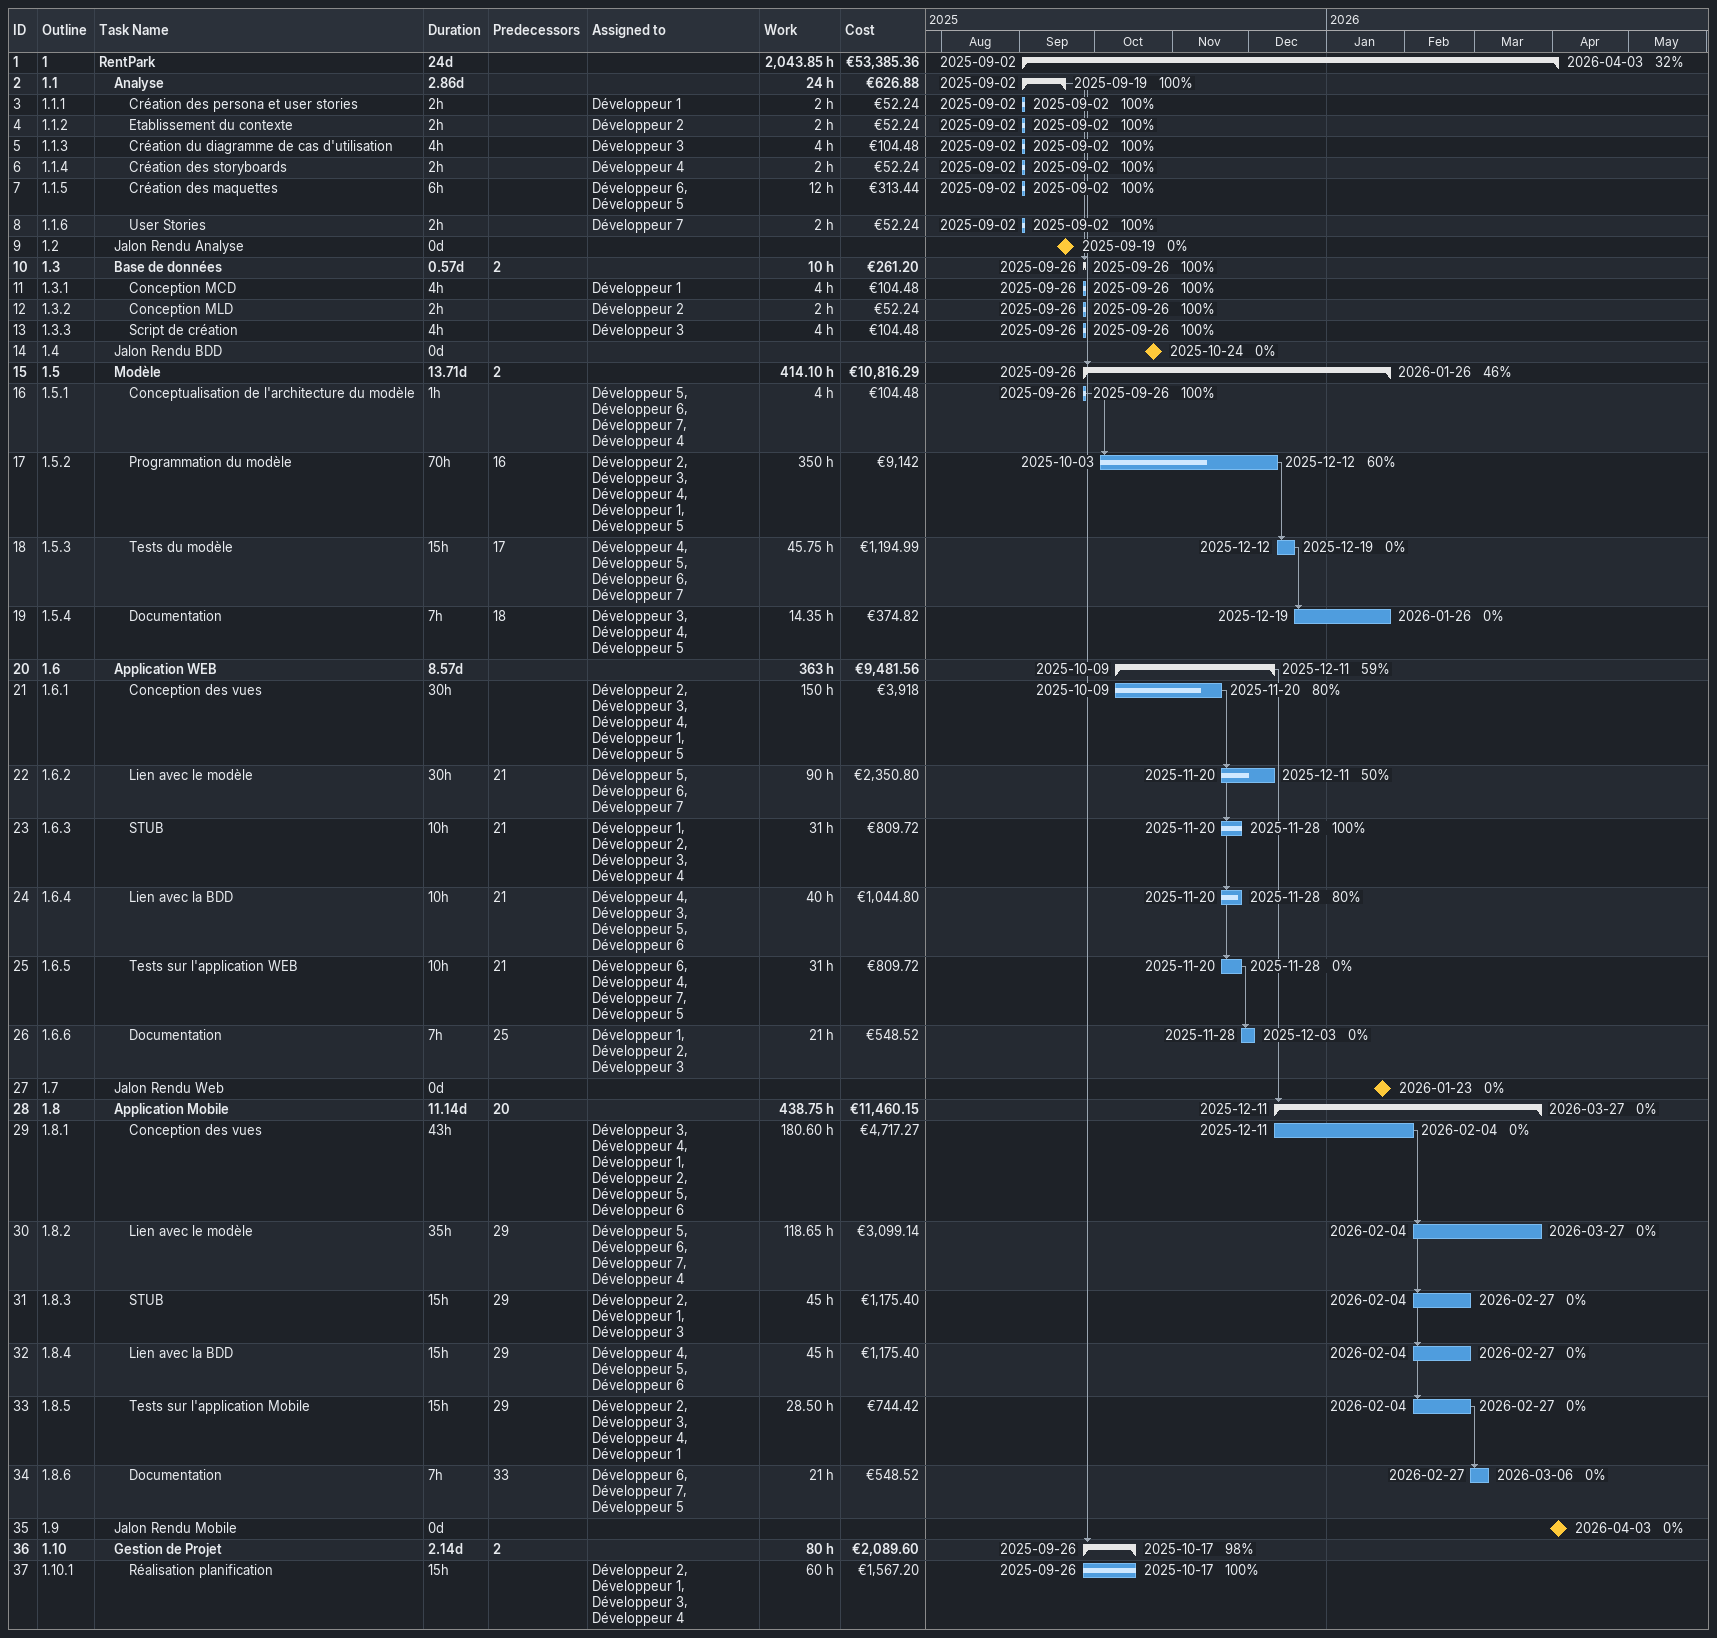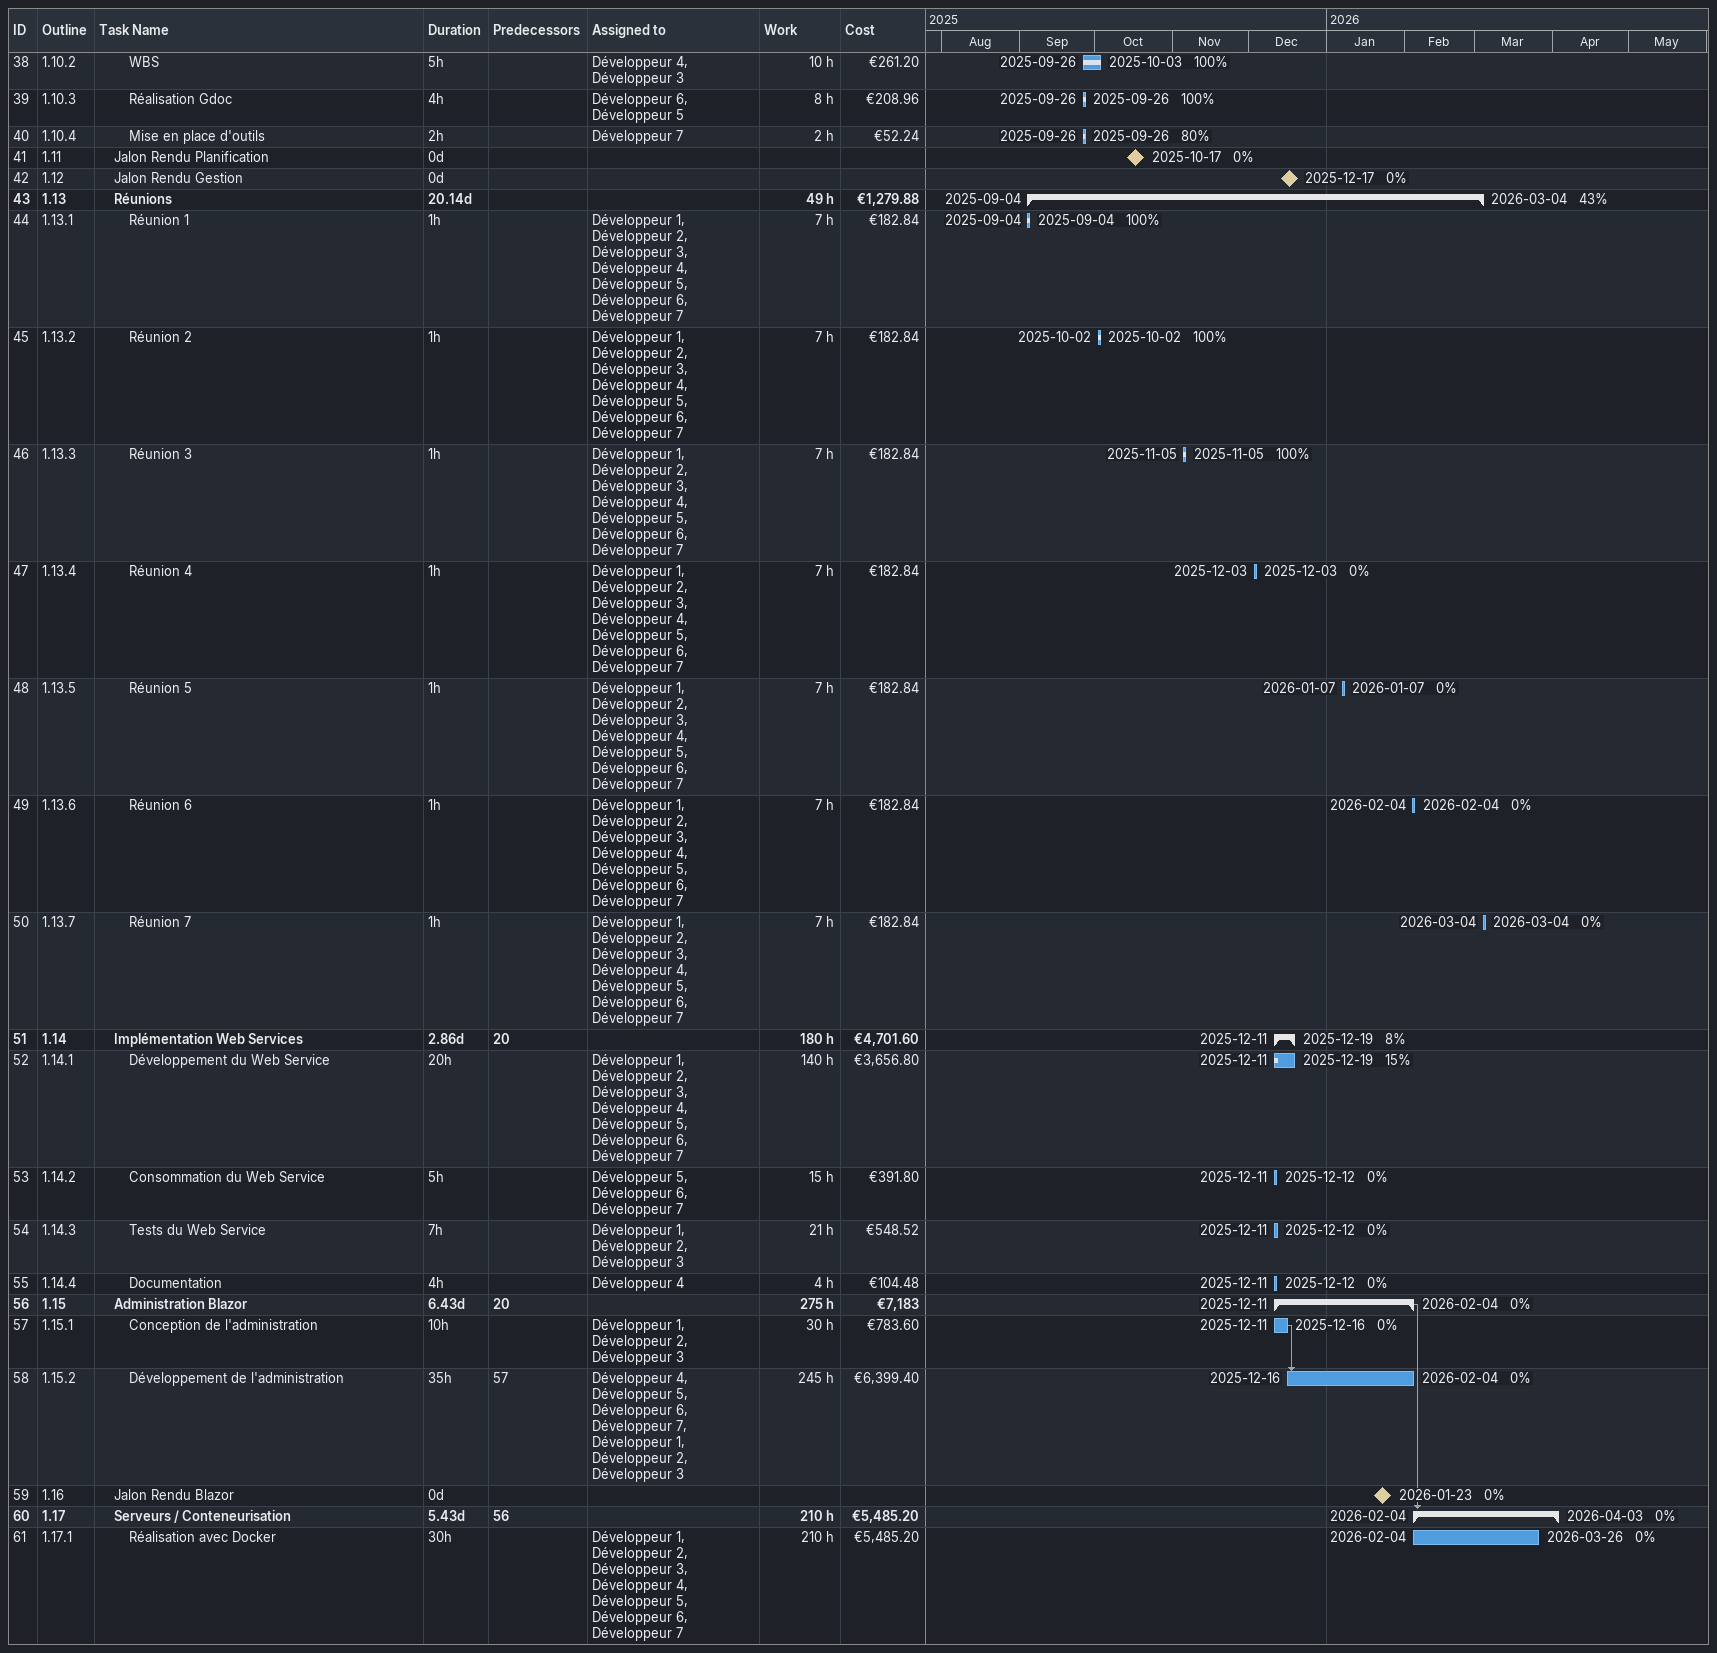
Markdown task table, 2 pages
| ID | WBS | Task | Duration | Start | Finish | Predecessors | Resources | % complete | Work (h) | Cost (€) |
|---|---|---|---|---|---|---|---|---|---|---|
| 1 | 1 | **RentPark** | 24d | 2025-09-02 | 2026-04-03 |  |  | 32 | 2043.85 | 53385.36 |
| 2 | 1.1 | **Analyse** | 2.86d | 2025-09-02 | 2025-09-19 |  |  | 100 | 24 | 626.88 |
| 3 | 1.1.1 | Création des persona et user stories | 2h | 2025-09-02 | 2025-09-02 |  | Développeur 1 | 100 | 2 | 52.24 |
| 4 | 1.1.2 | Etablissement du contexte | 2h | 2025-09-02 | 2025-09-02 |  | Développeur 2 | 100 | 2 | 52.24 |
| 5 | 1.1.3 | Création du diagramme de cas d'utilisation | 4h | 2025-09-02 | 2025-09-02 |  | Développeur 3 | 100 | 4 | 104.48 |
| 6 | 1.1.4 | Création des storyboards | 2h | 2025-09-02 | 2025-09-02 |  | Développeur 4 | 100 | 2 | 52.24 |
| 7 | 1.1.5 | Création des maquettes | 6h | 2025-09-02 | 2025-09-02 |  | Développeur 6, Développeur 5 | 100 | 12 | 313.44 |
| 8 | 1.1.6 | User Stories | 2h | 2025-09-02 | 2025-09-02 |  | Développeur 7 | 100 | 2 | 52.24 |
| 9 | 1.2 | Jalon Rendu Analyse | 0d | 2025-09-19 | 2025-09-19 |  |  | 0 |  |  |
| 10 | 1.3 | **Base de données** | 0.57d | 2025-09-26 | 2025-09-26 | 2 |  | 100 | 10 | 261.20 |
| 11 | 1.3.1 | Conception MCD | 4h | 2025-09-26 | 2025-09-26 |  | Développeur 1 | 100 | 4 | 104.48 |
| 12 | 1.3.2 | Conception MLD | 2h | 2025-09-26 | 2025-09-26 |  | Développeur 2 | 100 | 2 | 52.24 |
| 13 | 1.3.3 | Script de création | 4h | 2025-09-26 | 2025-09-26 |  | Développeur 3 | 100 | 4 | 104.48 |
| 14 | 1.4 | Jalon Rendu BDD | 0d | 2025-10-24 | 2025-10-24 |  |  | 0 |  |  |
| 15 | 1.5 | **Modèle** | 13.71d | 2025-09-26 | 2026-01-26 | 2 |  | 46 | 414.10 | 10816.29 |
| 16 | 1.5.1 | Conceptualisation de l'architecture du modèle | 1h | 2025-09-26 | 2025-09-26 |  | Développeur 5, Développeur 6, Développeur 7, Développeur 4 | 100 | 4 | 104.48 |
| 17 | 1.5.2 | Programmation du modèle | 70h | 2025-10-03 | 2025-12-12 | 16 | Développeur 2, Développeur 3, Développeur 4, Développeur 1, Développeur 5 | 60 | 350 | 9142 |
| 18 | 1.5.3 | Tests du modèle | 15h | 2025-12-12 | 2025-12-19 | 17 | Développeur 4, Développeur 5, Développeur 6, Développeur 7 | 0 | 45.75 | 1194.99 |
| 19 | 1.5.4 | Documentation | 7h | 2025-12-19 | 2026-01-26 | 18 | Développeur 3, Développeur 4, Développeur 5 | 0 | 14.35 | 374.82 |
| 20 | 1.6 | **Application WEB** | 8.57d | 2025-10-09 | 2025-12-11 |  |  | 59 | 363 | 9481.56 |
| 21 | 1.6.1 | Conception des vues | 30h | 2025-10-09 | 2025-11-20 |  | Développeur 2, Développeur 3, Développeur 4, Développeur 1, Développeur 5 | 80 | 150 | 3918 |
| 22 | 1.6.2 | Lien avec le modèle | 30h | 2025-11-20 | 2025-12-11 | 21 | Développeur 5, Développeur 6, Développeur 7 | 50 | 90 | 2350.80 |
| 23 | 1.6.3 | STUB | 10h | 2025-11-20 | 2025-11-28 | 21 | Développeur 1, Développeur 2, Développeur 3, Développeur 4 | 100 | 31 | 809.72 |
| 24 | 1.6.4 | Lien avec la BDD | 10h | 2025-11-20 | 2025-11-28 | 21 | Développeur 4, Développeur 3, Développeur 5, Développeur 6 | 80 | 40 | 1044.80 |
| 25 | 1.6.5 | Tests sur l'application WEB | 10h | 2025-11-20 | 2025-11-28 | 21 | Développeur 6, Développeur 4, Développeur 7, Développeur 5 | 0 | 31 | 809.72 |
| 26 | 1.6.6 | Documentation | 7h | 2025-11-28 | 2025-12-03 | 25 | Développeur 1, Développeur 2, Développeur 3 | 0 | 21 | 548.52 |
| 27 | 1.7 | Jalon Rendu Web | 0d | 2026-01-23 | 2026-01-23 |  |  | 0 |  |  |
| 28 | 1.8 | **Application Mobile** | 11.14d | 2025-12-11 | 2026-03-27 | 20 |  | 0 | 438.75 | 11460.15 |
| 29 | 1.8.1 | Conception des vues | 43h | 2025-12-11 | 2026-02-04 |  | Développeur 3, Développeur 4, Développeur 1, Développeur 2, Développeur 5, Développeur 6 | 0 | 180.60 | 4717.27 |
| 30 | 1.8.2 | Lien avec le modèle | 35h | 2026-02-04 | 2026-03-27 | 29 | Développeur 5, Développeur 6, Développeur 7, Développeur 4 | 0 | 118.65 | 3099.14 |
| 31 | 1.8.3 | STUB | 15h | 2026-02-04 | 2026-02-27 | 29 | Développeur 2, Développeur 1, Développeur 3 | 0 | 45 | 1175.40 |
| 32 | 1.8.4 | Lien avec la BDD | 15h | 2026-02-04 | 2026-02-27 | 29 | Développeur 4, Développeur 5, Développeur 6 | 0 | 45 | 1175.40 |
| 33 | 1.8.5 | Tests sur l'application Mobile | 15h | 2026-02-04 | 2026-02-27 | 29 | Développeur 2, Développeur 3, Développeur 4, Développeur 1 | 0 | 28.50 | 744.42 |
| 34 | 1.8.6 | Documentation | 7h | 2026-02-27 | 2026-03-06 | 33 | Développeur 6, Développeur 7, Développeur 5 | 0 | 21 | 548.52 |
| 35 | 1.9 | Jalon Rendu Mobile | 0d | 2026-04-03 | 2026-04-03 |  |  | 0 |  |  |
| 36 | 1.10 | **Gestion de Projet** | 2.14d | 2025-09-26 | 2025-10-17 | 2 |  | 98 | 80 | 2089.60 |
| 37 | 1.10.1 | Réalisation planification | 15h | 2025-09-26 | 2025-10-17 |  | Développeur 2, Développeur 1, Développeur 3, Développeur 4 | 100 | 60 | 1567.20 |
| 38 | 1.10.2 | WBS | 5h | 2025-09-26 | 2025-10-03 |  | Développeur 4, Développeur 3 | 100 | 10 | 261.20 |
| 39 | 1.10.3 | Réalisation Gdoc | 4h | 2025-09-26 | 2025-09-26 |  | Développeur 6, Développeur 5 | 100 | 8 | 208.96 |
| 40 | 1.10.4 | Mise en place d'outils | 2h | 2025-09-26 | 2025-09-26 |  | Développeur 7 | 80 | 2 | 52.24 |
| 41 | 1.11 | Jalon Rendu Planification | 0d | 2025-10-17 | 2025-10-17 |  |  | 0 |  |  |
| 42 | 1.12 | Jalon Rendu Gestion | 0d | 2025-12-17 | 2025-12-17 |  |  | 0 |  |  |
| 43 | 1.13 | **Réunions** | 20.14d | 2025-09-04 | 2026-03-04 |  |  | 43 | 49 | 1279.88 |
| 44 | 1.13.1 | Réunion 1 | 1h | 2025-09-04 | 2025-09-04 |  | Développeur 1, Développeur 2, Développeur 3, Développeur 4, Développeur 5, Développeur 6, Développeur 7 | 100 | 7 | 182.84 |
| 45 | 1.13.2 | Réunion 2 | 1h | 2025-10-02 | 2025-10-02 |  | Développeur 1, Développeur 2, Développeur 3, Développeur 4, Développeur 5, Développeur 6, Développeur 7 | 100 | 7 | 182.84 |
| 46 | 1.13.3 | Réunion 3 | 1h | 2025-11-05 | 2025-11-05 |  | Développeur 1, Développeur 2, Développeur 3, Développeur 4, Développeur 5, Développeur 6, Développeur 7 | 100 | 7 | 182.84 |
| 47 | 1.13.4 | Réunion 4 | 1h | 2025-12-03 | 2025-12-03 |  | Développeur 1, Développeur 2, Développeur 3, Développeur 4, Développeur 5, Développeur 6, Développeur 7 | 0 | 7 | 182.84 |
| 48 | 1.13.5 | Réunion 5 | 1h | 2026-01-07 | 2026-01-07 |  | Développeur 1, Développeur 2, Développeur 3, Développeur 4, Développeur 5, Développeur 6, Développeur 7 | 0 | 7 | 182.84 |
| 49 | 1.13.6 | Réunion 6 | 1h | 2026-02-04 | 2026-02-04 |  | Développeur 1, Développeur 2, Développeur 3, Développeur 4, Développeur 5, Développeur 6, Développeur 7 | 0 | 7 | 182.84 |
| 50 | 1.13.7 | Réunion 7 | 1h | 2026-03-04 | 2026-03-04 |  | Développeur 1, Développeur 2, Développeur 3, Développeur 4, Développeur 5, Développeur 6, Développeur 7 | 0 | 7 | 182.84 |
| 51 | 1.14 | **Implémentation Web Services** | 2.86d | 2025-12-11 | 2025-12-19 | 20 |  | 8 | 180 | 4701.60 |
| 52 | 1.14.1 | Développement du Web Service | 20h | 2025-12-11 | 2025-12-19 |  | Développeur 1, Développeur 2, Développeur 3, Développeur 4, Développeur 5, Développeur 6, Développeur 7 | 15 | 140 | 3656.80 |
| 53 | 1.14.2 | Consommation du Web Service | 5h | 2025-12-11 | 2025-12-12 |  | Développeur 5, Développeur 6, Développeur 7 | 0 | 15 | 391.80 |
| 54 | 1.14.3 | Tests du Web Service | 7h | 2025-12-11 | 2025-12-12 |  | Développeur 1, Développeur 2, Développeur 3 | 0 | 21 | 548.52 |
| 55 | 1.14.4 | Documentation | 4h | 2025-12-11 | 2025-12-12 |  | Développeur 4 | 0 | 4 | 104.48 |
| 56 | 1.15 | **Administration Blazor** | 6.43d | 2025-12-11 | 2026-02-04 | 20 |  | 0 | 275 | 7183 |
| 57 | 1.15.1 | Conception de l'administration | 10h | 2025-12-11 | 2025-12-16 |  | Développeur 1, Développeur 2, Développeur 3 | 0 | 30 | 783.60 |
| 58 | 1.15.2 | Développement de l'administration | 35h | 2025-12-16 | 2026-02-04 | 57 | Développeur 4, Développeur 5, Développeur 6, Développeur 7, Développeur 1, Développeur 2, Développeur 3 | 0 | 245 | 6399.40 |
| 59 | 1.16 | Jalon Rendu Blazor | 0d | 2026-01-23 | 2026-01-23 |  |  | 0 |  |  |
| 60 | 1.17 | **Serveurs / Conteneurisation** | 5.43d | 2026-02-04 | 2026-04-03 | 56 |  | 0 | 210 | 5485.20 |
| 61 | 1.17.1 | Réalisation avec Docker | 30h | 2026-02-04 | 2026-03-26 |  | Développeur 1, Développeur 2, Développeur 3, Développeur 4, Développeur 5, Développeur 6, Développeur 7 | 0 | 210 | 5485.20 |
